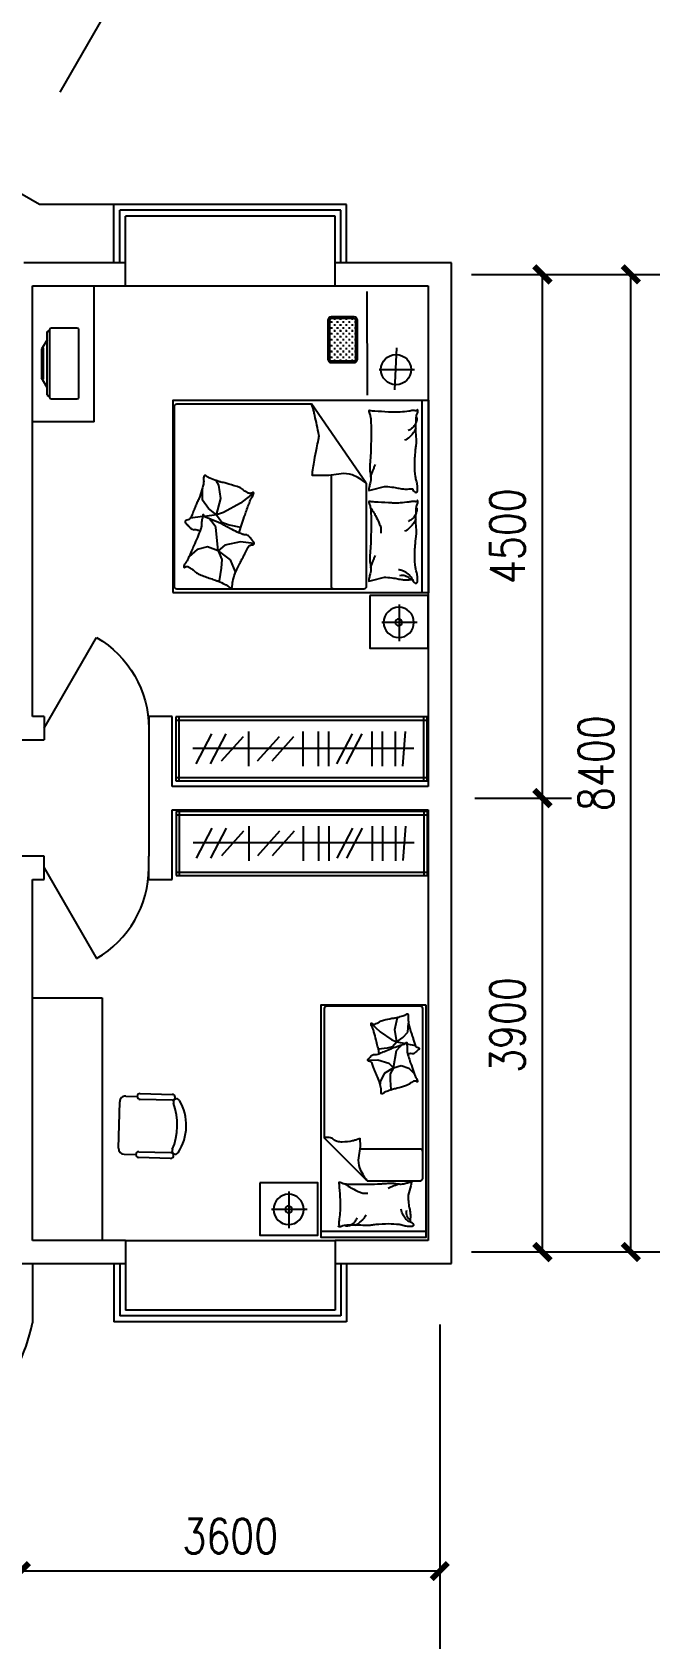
# Model space of a CAD drawing. Header units: millimetres. Extents: x 1363 to 57604, y 556 to 33802.
# Drawn here: x 38744 to 44138, y 12508 to 26313 of the extents above; entities that cross this region are included whole.
import ezdxf
from ezdxf.enums import TextEntityAlignment as Align

# ---------------------------------------------------------------- set-up
doc = ezdxf.new("R2010")
doc.units = ezdxf.units.MM
for name, color, linetype in [('GROUND', 2, 'Continuous'), ('PUB_DIM', 3, 'Continuous'), ('PUB_WINDW', 7, 'Continuous'), ('W', 3, 'Continuous'), ('WALL', 255, 'Continuous'), ('WINDOW', 2, 'Continuous'), ('家具', 151, 'Continuous')]:
    doc.layers.add(name, color=color, linetype=linetype)
doc.styles.add('DIM_FONT', font='SIMPLEX', dxfattribs={"width": 0.8})
doc.styles.add('SIMPLEX', font='SIMPLEX.SHX')
doc.styles.get("Standard").update_dxf_attribs({"font": 'arial.ttf'})
doc.dimstyles.new('DIMN', dxfattribs={"dimtxt": 300, "dimasz": 1, "dimexe": 250, "dimexo": 300, "dimgap": 0.09, "dimtad": 1, "dimdec": 0, "dimzin": 0, "dimdsep": 46, "dimtxsty": 'DIM_FONT', "dimblk": '_DIMX', "dimcen": 0.09, "dimclrt": 7, "dimadec": 0, "dimazin": 0, "dimtfac": 1, "dimtdec": 0, "dimtix": 1, "dimtmove": 2, "dimatfit": 3, "dimldrblk": '_DIMX', "dimfxl": 1, "dimtolj": 1, "dimtzin": 0, "dimarcsym": 0})

# ---------------------------------------------------------------- blocks, each defined once
blk = doc.blocks.new('_DIMX')
at = {"const_width": 50}
blk.add_lwpolyline([(-70, -70), (70, 70)], dxfattribs=at)
blk = doc.blocks.new('*D44')
at = {"color": 0, "linetype": 'ByBlock', "transparency": 16777216}
for p, q in [((-88641, 6083), (-87515, 8033)), ((-87639, 7816), (-84523, 6017)), ((-85523, 4283), (-84397, 6233))]:
    blk.add_line(p, q, dxfattribs=at)
at = {"layer": 'DEFPOINTS', "color": 0, "linetype": 'ByBlock', "transparency": 16777216}
for p in [(-84522, 6016), (-88791, 5823), (-85673, 4023)]:
    blk.add_point(p, dxfattribs=at)
at = {"color": 0, "linetype": 'ByBlock', "transparency": 16777216}
for p, rotation in [((-87640, 7816), 149.9999999999999), ((-84522, 6016), 329.9999999999999)]:
    blk.add_blockref('_DIMX', p, dxfattribs=dict(at, rotation=rotation))
at = {"color": 7, "linetype": 'ByBlock', "transparency": 16777216, "insert": (-85931, 7176), "char_height": 300, "attachment_point": 5, "rotation": 330, "style": 'DIM_FONT'}
blk.add_mtext('\\A1;3600', dxfattribs=at)
blk = doc.blocks.new('*D49')
at = {"color": 0, "linetype": 'ByBlock', "transparency": 16777216}
for p, q in [((-115261, -8975), (-115261, -12215)), ((-82261, -8975), (-82261, -12215)), ((-115260, -11965), (-82262, -11965))]:
    blk.add_line(p, q, dxfattribs=at)
at = {"layer": 'DEFPOINTS', "color": 0, "linetype": 'ByBlock', "transparency": 16777216}
for p in [(-115261, -8675), (-82261, -8675), (-82261, -11965)]:
    blk.add_point(p, dxfattribs=at)
at = {"color": 0, "linetype": 'ByBlock', "transparency": 16777216, "rotation": 180}
blk.add_blockref('_DIMX', (-115261, -11965), dxfattribs=at)
at = {"color": 0, "linetype": 'ByBlock', "transparency": 16777216}
blk.add_blockref('_DIMX', (-82261, -11965), dxfattribs=at)
at = {"color": 7, "linetype": 'ByBlock', "transparency": 16777216, "insert": (-98761, -11665), "char_height": 300, "attachment_point": 5, "style": 'DIM_FONT'}
blk.add_mtext('\\A1;33000', dxfattribs=at)
blk = doc.blocks.new('*D37')
at = {"color": 0, "linetype": 'ByBlock', "transparency": 16777216}
for p, q in [((-85861, -6307), (-85861, -8675)), ((-82261, -6307), (-82261, -8675)), ((-82262, -8425), (-85860, -8425))]:
    blk.add_line(p, q, dxfattribs=at)
at = {"layer": 'DEFPOINTS', "color": 0, "linetype": 'ByBlock', "transparency": 16777216}
for p in [(-85861, -6007), (-82261, -6007), (-85861, -8425)]:
    blk.add_point(p, dxfattribs=at)
at = {"color": 0, "linetype": 'ByBlock', "transparency": 16777216, "rotation": 180}
blk.add_blockref('_DIMX', (-85861, -8425), dxfattribs=at)
at = {"color": 0, "linetype": 'ByBlock', "transparency": 16777216}
blk.add_blockref('_DIMX', (-82261, -8425), dxfattribs=at)
at = {"color": 7, "linetype": 'ByBlock', "transparency": 16777216, "insert": (-84061, -8125), "char_height": 300, "attachment_point": 5, "style": 'DIM_FONT'}
blk.add_mtext('\\A1;3600', dxfattribs=at)
blk = doc.blocks.new('*D50')
at = {"color": 0, "linetype": 'ByBlock', "transparency": 16777216}
for p, q in [((-81961, -1783), (-81129, -1783)), ((-81379, -5682), (-81379, -1784)), ((-81961, -5683), (-81129, -5683))]:
    blk.add_line(p, q, dxfattribs=at)
at = {"layer": 'DEFPOINTS', "color": 0, "linetype": 'ByBlock', "transparency": 16777216}
for p in [(-82261, -1783), (-81379, -1783), (-82261, -5683)]:
    blk.add_point(p, dxfattribs=at)
at = {"color": 0, "linetype": 'ByBlock', "transparency": 16777216}
for p, rotation in [((-81379, -1783), 90), ((-81379, -5683), 270)]:
    blk.add_blockref('_DIMX', p, dxfattribs=dict(at, rotation=rotation))
at = {"color": 7, "linetype": 'ByBlock', "transparency": 16777216, "insert": (-81679, -3733), "char_height": 300, "attachment_point": 5, "rotation": 90, "style": 'DIM_FONT'}
blk.add_mtext('\\A1;3900', dxfattribs=at)
blk = doc.blocks.new('*D51')
at = {"color": 0, "linetype": 'ByBlock', "transparency": 16777216}
for p, q in [((-81961, 2717), (-81129, 2717)), ((-81379, -1782), (-81379, 2716)), ((-81961, -1783), (-81129, -1783))]:
    blk.add_line(p, q, dxfattribs=at)
at = {"layer": 'DEFPOINTS', "color": 0, "linetype": 'ByBlock', "transparency": 16777216}
for p in [(-82261, 2717), (-81379, 2717), (-82261, -1783)]:
    blk.add_point(p, dxfattribs=at)
at = {"color": 0, "linetype": 'ByBlock', "transparency": 16777216}
for p, rotation in [((-81379, 2717), 90), ((-81379, -1783), 270)]:
    blk.add_blockref('_DIMX', p, dxfattribs=dict(at, rotation=rotation))
at = {"color": 7, "linetype": 'ByBlock', "transparency": 16777216, "insert": (-81679, 467), "char_height": 300, "attachment_point": 5, "rotation": 90, "style": 'DIM_FONT'}
blk.add_mtext('\\A1;4500', dxfattribs=at)
blk = doc.blocks.new('*D52')
at = {"color": 0, "linetype": 'ByBlock', "transparency": 16777216}
for p, q in [((-81988, 2717), (-80369, 2717)), ((-80619, -5682), (-80619, 2716)), ((-81988, -5683), (-80369, -5683))]:
    blk.add_line(p, q, dxfattribs=at)
at = {"layer": 'DEFPOINTS', "color": 0, "linetype": 'ByBlock', "transparency": 16777216}
for p in [(-82288, 2717), (-80619, 2717), (-82288, -5683)]:
    blk.add_point(p, dxfattribs=at)
at = {"color": 0, "linetype": 'ByBlock', "transparency": 16777216}
for p, rotation in [((-80619, 2717), 90), ((-80619, -5683), 270)]:
    blk.add_blockref('_DIMX', p, dxfattribs=dict(at, rotation=rotation))
at = {"color": 7, "linetype": 'ByBlock', "transparency": 16777216, "insert": (-80919, -1483), "char_height": 300, "attachment_point": 5, "rotation": 90, "style": 'DIM_FONT'}
blk.add_mtext('\\A1;8400', dxfattribs=at)
blk = doc.blocks.new('_C3XND')
at = {"layer": '家具'}
for p, q in [((6, 93), (6, 398)), ((-149, 249), (165, 249))]:
    blk.add_line(p, q, dxfattribs=at)
blk.add_lwpolyline([(-225, 500), (225, 500), (225, 0), (-225, 0)], close=True, dxfattribs=at)
for radius in [130, 29.6]:
    blk.add_circle((5, 252), radius, dxfattribs=at)
at = {"style": 'DIM_FONT', "width": 0.8, "flags": 9}
for tag in ['XSIZE', 'YSIZE']:
    blk.add_attdef(tag, (0, 0), '', height=0.5, dxfattribs=at)
blk = doc.blocks.new('M_C55HKH')
for p, q in [((0, -52), (900, -52)), ((26, -509), (26, -1968)), ((503, -489), (46, -489)), ((503, -489), (872, -858)), ((46, -761), (564, -761)), ((872, -1968), (872, -858)), ((299, -1273), (295, -1270)), ((307, -1352), (299, -1273)), ((305, -1407), (307, -1352)), ((357, -1410), (393, -1337)), ((393, -1337), (392, -1318)), ((146, -1456), (100, -1409)), ((211, -1478), (146, -1456)), ((278, -1459), (211, -1478)), ((278, -1459), (251, -1606)), ((278, -1459), (305, -1407)), ((278, -1459), (357, -1410)), ((317, -1498), (278, -1459)), ((412, -1527), (317, -1498)), ((163, -1664), (89, -1649)), ((219, -1643), (211, -1652)), ((251, -1606), (219, -1643)), ((249, -1682), (286, -1639)), ((286, -1639), (333, -1628)), ((333, -1628), (405, -1618)), ((495, -1523), (412, -1527)), ((154, -1766), (147, -1841)), ((196, -1718), (154, -1766)), ((249, -1682), (175, -1667)), ((249, -1682), (196, -1718)), ((266, -1787), (243, -1892)), ((249, -1682), (266, -1787)), ((292, -1700), (249, -1682)), ((391, -1769), (292, -1700)), ((469, -1839), (391, -1769)), ((46, -1988), (852, -1988))]:
    blk.add_line(p, q)
blk.add_lwpolyline([(0, -2000), (0, 0), (900, 0), (900, -2000)], close=True)
for points in [[(135, -134, -0.263368), (107, -115, -0.494818), (116, -96, -0.049225), (134, -94, -0.036831), (158, -96, -0.031893), (196, -104, 0.035782), (230, -111, 0.032941), (319, -117, 0.026564), (430, -111, 0.017905), (468, -106, -0.033397), (488, -104, -0.03204), (525, -104, 0.018442), (590, -107, 0.010837), (654, -107, 0.014624), (702, -104, 0.111249), (725, -96, -0.153708), (742, -92, -0.076444), (749, -94, -0.215512), (751, -96, -0.585858), (748, -99, 0.363489), (744, -102, 0.191716), (743, -113, -0.129675), (745, -130, -0.01735), (742, -147, 0.019326), (740, -162, 0.018818), (733, -230, 0.021828), (732, -289, 0.006204), (734, -323, 0.001963), (740, -430, 0.028341), (744, -466, -0.117014), (744, -475, -0.36606), (742, -476, -0.03973), (728, -473, -0.048309), (715, -468, 0.062981), (704, -464, 0.04058), (681, -461, 0.014345), (614, -458, 0.005484), (488, -459, 0.007153), (392, -462, 0.008762), (350, -465, -0.008153), (304, -468, -0.06251), (247, -463, 0.078669), (201, -461, 0.047825), (179, -466, -0.034494), (148, -473, -0.023571), (123, -476, -0.510228), (122, -475), (129, -445), (150, -363, 0.073041), (152, -343, 0.023305), (146, -282, 0.018299), (142, -259, -0.01097), (135, -221, -0.042281), (132, -187, -0.027201), (135, -133)], [(135, -134, -0.077379), (170, -159, -0.077379), (195, -194, -0.047525), (205, -218, -0.047525), (210, -244)], [(609, -107, 0.027842), (585, -118, 0.048685), (573, -126, 0.023666), (545, -150, 0.031223), (526, -171, 0.046801), (521, -179, 0.023191), (513, -196)], [(691, -102, 0.088153), (656, -105, 0.088153), (625, -120, 0.077547), (604, -142, 0.077547), (590, -169)], [(133, -150, -0.05369), (148, -163, -0.070312), (156, -175, -0.015448), (159, -183, -0.013244), (163, -194, -0.082127), (166, -212, -0.064164), (163, -235)], [(695, -462, 0.016108), (656, -436, 0.024599), (629, -421, 0.009477), (580, -397, 0.015937), (550, -385, 0.072521), (534, -381, 0.033339), (498, -381)], [(225, -460, 0.009729), (253, -451, 0.009729), (280, -441, 0.007971), (301, -432, 0.007971), (323, -423)], [(503, -489, -0.085272), (566, -599, -0.124044), (575, -686), (562, -782), (563, -854)], [(563, -854, -0.027362), (602, -838, -0.040834), (629, -830, -0.038441), (717, -821, -0.076528), (761, -826, -0.103649), (788, -840, 0.093398), (818, -857, 0.072727), (841, -861, 0.052315), (872, -858)], [(400, -1581, 0.025626), (402, -1591, 0.0108), (426, -1697, 0.00456), (445, -1769, 0.01125), (454, -1797, 0.069394), (462, -1813, -0.079756), (468, -1827, -0.106399), (469, -1839, -0.328642), (466, -1842, -0.299547), (461, -1840, 0.189917), (454, -1835, 0.033518), (446, -1833, 0.075627), (442, -1833, 0.053489), (436, -1835, 0.017838), (418, -1843, 0.038394), (397, -1855, -0.059529), (384, -1862, -0.035943), (362, -1869, -0.011245), (291, -1884, -0.006203), (259, -1889, 0.010783), (241, -1893, 0.019485), (230, -1895, 0.005062), (188, -1908, 0.101392), (167, -1919, -0.223768), (156, -1922, -0.25558), (153, -1920, -0.081563), (150, -1907, -0.071805), (151, -1893, 0.069985), (152, -1879, 0.03546), (145, -1831, 0.029432), (130, -1774, 0.001554), (121, -1746, -0.00152), (112, -1718, -0.004735), (102, -1689, 0.00382), (91, -1653, 0.296001), (66, -1634, -0.649774), (61, -1616, -0.02319), (65, -1613, 0.0288), (68, -1610, 0.005727), (73, -1605, -0.004358), (80, -1599, -0.027528), (94, -1586, -0.046214), (104, -1580, -0.194121), (117, -1579, 0.133719), (137, -1580, 0.005779), (155, -1575, 0.008882)]]:
    blk.add_lwpolyline(points, format="xyb")
blk.add_lwpolyline([(345, -1251, 0.101392), (366, -1238, -0.223768), (377, -1234, -0.25558), (380, -1236, -0.081563), (384, -1249, -0.071805), (384, -1263, 0.069985), (384, -1277, 0.03546), (394, -1324, 0.029432), (414, -1380, 0.001554), (425, -1407, -0.00152), (437, -1434, -0.004735), (448, -1462, 0.00382), (462, -1497, 0.296001), (488, -1515, -0.649774), (495, -1532, -0.02319), (491, -1536, 0.0288), (488, -1539, 0.005727), (484, -1544, -0.004358), (478, -1551, -0.027528), (464, -1564, -0.046214), (455, -1571, -0.194121), (442, -1573, 0.133719), (422, -1574, 0.011505), (387, -1586, 0.008882), (343, -1604, 0.012426), (286, -1629, -0.033612), (264, -1637), (218, -1652), (182, -1663, 0.224341), (170, -1674, -0.722772), (163, -1673, -0.103513), (163, -1670, 0.053465), (163, -1664, 0.030109), (161, -1646, -0.031436), (159, -1628, -0.05324), (160, -1616, 0.05518), (161, -1604, 0.056271), (157, -1583, 0.0108), (124, -1480, 0.00456), (100, -1409, 0.01125), (89, -1381, 0.069394), (80, -1366, -0.079756), (73, -1353, -0.106399), (71, -1341, -0.328642), (74, -1338, -0.299547), (79, -1340, 0.189917), (86, -1344, 0.033518), (94, -1345, 0.075627), (98, -1345, 0.053489), (104, -1343, 0.017838), (122, -1333, 0.038394), (141, -1319, -0.059529), (154, -1311, -0.035943), (175, -1303, -0.011245), (245, -1283, -0.006203), (276, -1275, 0.010783), (295, -1270, 0.019485), (305, -1266, 0.005062)], format="xyb", close=True)
for centre, start, end in [((46, -509), 90, 180), ((46, -741), 180, 270), ((46, -1968), 180, 270), ((852, -1968), 270, 0)]:
    blk.add_arc(centre, 20, start, end)
at = {"style": 'DIM_FONT', "width": 0.8, "flags": 9}
for tag in ['XSIZE', 'YSIZE']:
    blk.add_attdef(tag, (0, 0), '', height=0.5, dxfattribs=at)
blk = doc.blocks.new('_C2WLJ')
at = {"layer": '家具'}
for p, q in [((0, 550), (2400, 550)), ((0, 0), (0, 550)), ((0, 520), (2400, 520)), ((30, 0), (30, 550)), ((232, 128), (206, 425)), ((303, 127), (303, 425)), ((425, 127), (425, 425)), ((525, 127), (525, 425)), ((937, 127), (937, 425)), ((1037, 127), (1037, 425)), ((1182, 127), (1182, 425)), ((1702, 127), (1702, 425)), ((2370, 550), (2370, 0)), ((2400, 550), (2400, 0)), ((127, 280), (2237, 280)), ((769, 148), (620, 406)), ((861, 148), (712, 406)), ((1481, 172), (1271, 383)), ((1619, 172), (1408, 383)), ((1963, 172), (1752, 383)), ((2069, 148), (1920, 406)), ((2206, 148), (2057, 406)), ((2400, 30), (0, 30)), ((2400, 0), (0, 0))]:
    blk.add_line(p, q, dxfattribs=at)
at = {"style": 'DIM_FONT', "width": 0.8, "flags": 9}
for tag in ['XSIZE', 'YSIZE']:
    blk.add_attdef(tag, (0, 0), '', height=0.5, dxfattribs=at)
blk = doc.blocks.new('M_C32CXI')
for p, q in [((-188, 275), (87, 275)), ((87, 225), (-188, 225)), ((212, 250), (112, 250)), ((262, 200), (262, -200)), ((-188, -225), (87, -225)), ((87, -275), (-188, -275)), ((212, -250), (112, -250))]:
    blk.add_line(p, q)
for centre, radius, start, end in [((111, 0), 426, 148.1092, 211.8908), ((-227, 210), 28.1, 338.7607, 148.1092), ((314, 0), 552, 158.7607, 201.2393), ((-188, 250), 25, 90, 270), ((87, 250), 25, 270, 90), ((212, 200), 50, 0, 90), ((-227, -210), 28.1, 211.8908, 21.2393), ((-188, -250), 25, 90, 270), ((87, -250), 25, 270, 90), ((212, -200), 50, 270, 0)]:
    blk.add_arc(centre, radius, start, end)
at = {"width": 0.8, "flags": 9}
for tag in ['XSIZE', 'YSIZE']:
    blk.add_attdef(tag, (0, 0), '', height=0.5, dxfattribs=at)
blk = doc.blocks.new('_DBLK')
blk.add_line((-0.5, 0), (0, -0.866))
blk.add_arc((-0.5, 0), 1, 300, 0)
at = {"style": 'SIMPLEX', "flags": 9}
blk.add_attdef('A', text='', height=1, dxfattribs=at).set_placement((0, 1.5), align=Align.MIDDLE)
blk = doc.blocks.new('M_C54TQD')
for p, q in [((0, -52), (1500, -52)), ((853, -489), (46, -489)), ((853, -489), (1472, -916)), ((26, -509), (26, -1968)), ((46, -761), (915, -761)), ((1472, -1968), (1472, -916)), ((381, -1368), (395, -1471)), ((778, -1368), (698, -1472)), ((395, -1471), (369, -1593)), ((528, -1559), (509, -1470)), ((698, -1472), (623, -1603)), ((188, -1621), (90, -1638)), ((161, -1514), (137, -1518)), ((255, -1552), (161, -1514)), ((257, -1618), (188, -1621)), ((324, -1645), (255, -1552)), ((324, -1645), (257, -1618)), ((369, -1593), (324, -1645)), ((548, -1617), (528, -1559)), ((605, -1658), (548, -1617)), ((623, -1603), (605, -1658)), ((605, -1658), (734, -1626)), ((734, -1626), (837, -1640)), ((90, -1638), (87, -1645)), ((324, -1645), (510, -1664)), ((324, -1645), (355, -1728)), ((355, -1728), (335, -1810)), ((510, -1664), (560, -1700)), ((560, -1700), (572, -1709)), ((605, -1658), (594, -1752)), ((605, -1658), (655, -1721)), ((655, -1721), (720, -1769)), ((837, -1640), (873, -1660)), ((335, -1810), (281, -1873)), ((592, -1767), (580, -1861)), ((720, -1769), (813, -1769)), ((46, -1988), (1452, -1988))]:
    blk.add_line(p, q)
blk.add_lwpolyline([(0, -2000), (0, 0), (1500, 0), (1500, -2000)], close=True)
for points in [[(101, -127, -0.263368), (73, -108, -0.494818), (82, -89, -0.049225), (100, -88, -0.036831), (124, -89, -0.031893), (161, -97, 0.035782), (195, -104, 0.032941), (285, -110, 0.026564), (396, -104, 0.017905), (434, -99, -0.033397), (454, -97, -0.03204), (491, -97, 0.018442), (555, -101, 0.010837), (620, -100, 0.014624), (668, -97, 0.111249), (691, -89, -0.153708), (708, -86, -0.076444), (715, -87, -0.215512), (717, -89, -0.585858), (714, -92, 0.363489), (709, -95, 0.191716), (709, -106, -0.129675), (711, -123, -0.01735), (708, -140, 0.019326), (706, -155, 0.018818), (699, -223, 0.021828), (698, -283, 0.006204), (700, -316, 0.001963), (706, -423, 0.028341), (710, -459, -0.117014), (709, -468, -0.36606), (708, -469, -0.03973), (694, -466, -0.048309), (681, -461, 0.062981), (670, -457, 0.04058), (647, -454, 0.014345), (580, -451, 0.005484), (454, -452, 0.007153), (358, -455, 0.008762), (316, -458, -0.008153), (270, -461, -0.06251), (213, -456, 0.078669), (167, -454, 0.047825), (145, -459, -0.034494), (114, -466, -0.023571), (89, -469, -0.510228), (88, -468), (95, -438), (116, -356, 0.073041), (118, -336, 0.023305), (112, -275, 0.018299), (108, -252, -0.01097), (101, -214, -0.042281), (98, -180, -0.027201), (101, -126)], [(575, -101, 0.027842), (551, -111, 0.048685), (539, -119, 0.023666), (511, -144, 0.031223), (492, -164, 0.046801), (486, -172, 0.023191), (478, -189)], [(657, -95, 0.088153), (622, -98, 0.088153), (591, -114, 0.077547), (569, -135, 0.077547), (555, -162)], [(810, -127, -0.263368), (782, -108, -0.494818), (791, -89, -0.049225), (809, -88, -0.036831), (833, -89, -0.031893), (871, -97, 0.035782), (905, -104, 0.032941), (994, -110, 0.026564), (1106, -104, 0.017905), (1143, -99, -0.033397), (1163, -97, -0.03204), (1200, -97, 0.018442), (1265, -101, 0.010837), (1329, -100, 0.014624), (1377, -97, 0.111249), (1400, -89, -0.153708), (1417, -86, -0.076444), (1424, -87, -0.215512), (1426, -89, -0.585858), (1423, -92, 0.363489), (1419, -95, 0.191716), (1419, -106, -0.129675), (1421, -123, -0.01735), (1418, -140, 0.019326), (1415, -155, 0.018818), (1408, -223, 0.021828), (1407, -283, 0.006204), (1409, -316, 0.001963), (1415, -423, 0.028341), (1419, -459, -0.117014), (1419, -468, -0.36606), (1417, -469, -0.03973), (1404, -466, -0.048309), (1390, -461, 0.062981), (1379, -457, 0.04058), (1356, -454, 0.014345), (1289, -451, 0.005484), (1164, -452, 0.007153), (1067, -455, 0.008762), (1025, -458, -0.008153), (979, -461, -0.06251), (922, -456, 0.078669), (877, -454, 0.047825), (854, -459, -0.034494), (823, -466, -0.023571), (798, -469, -0.510228), (797, -468), (805, -438), (825, -356, 0.073041), (827, -336, 0.023305), (821, -275, 0.018299), (817, -252, -0.01097), (810, -214, -0.042281), (807, -180, -0.027201), (810, -126)], [(1284, -101, 0.027842), (1260, -111, 0.048685), (1248, -119, 0.023666), (1220, -144, 0.031223), (1201, -164, 0.046801), (1196, -172, 0.023191), (1188, -189)], [(1366, -95, 0.088153), (1332, -98, 0.088153), (1300, -114, 0.077547), (1279, -135, 0.077547), (1265, -162)], [(99, -143, -0.05369), (114, -156, -0.070312), (122, -168, -0.015448), (125, -177, -0.013244), (129, -187, -0.082127), (132, -205, -0.064164), (129, -228)], [(101, -127, -0.077379), (136, -152, -0.077379), (161, -187, -0.047525), (171, -211, -0.047525), (176, -238)], [(661, -455, 0.016108), (622, -429, 0.024599), (595, -414, 0.009477), (546, -391, 0.015937), (516, -378, 0.072521), (500, -375, 0.033339), (463, -375)], [(191, -454, 0.009729), (219, -445, 0.009729), (246, -435, 0.007971), (267, -426, 0.007971), (289, -416)], [(853, -489, -0.085272), (917, -599, -0.124044), (926, -686), (912, -782), (914, -912)], [(901, -454, 0.009729), (928, -445, 0.009729), (955, -435, 0.007971), (977, -426, 0.007971), (998, -416)], [(914, -912, 0.007867), (1032, -894, 0.009508), (1128, -876, 0.006616), (1193, -862, -0.023828), (1212, -858, -0.080713), (1230, -859, -0.009591), (1383, -891, -0.013133), (1416, -899, -0.007859), (1472, -916)], [(464, -1480, 0.025626), (476, -1478, 0.0108), (605, -1436, 0.00456), (692, -1405, 0.01125), (727, -1391, 0.069394), (746, -1380, -0.079756), (763, -1371, -0.106399), (778, -1368, -0.328642), (782, -1372, -0.299547), (779, -1378, 0.189917), (774, -1387, 0.033518), (773, -1397, 0.075627), (773, -1402, 0.053489), (776, -1410, 0.017838), (788, -1432, 0.038394), (805, -1456, -0.059529), (816, -1472, -0.035943), (826, -1498, -0.011245), (852, -1585, -0.006203), (862, -1624, 0.010783), (868, -1647, 0.019485), (873, -1660, 0.005062), (892, -1710, 0.101392), (909, -1736, -0.223768), (914, -1749, -0.25558), (911, -1754, -0.081563), (895, -1759, -0.071805), (878, -1759, 0.069985), (861, -1759, 0.03546), (801, -1772, 0.029432), (732, -1797, 0.001554), (699, -1811, -0.00152), (665, -1826, -0.004735), (629, -1840, 0.00382), (586, -1859, 0.296001), (564, -1891, -0.649774), (542, -1900, -0.02319), (538, -1895, 0.0288), (534, -1892, 0.005727), (527, -1886, -0.004358), (519, -1878, -0.027528), (502, -1861, -0.046214), (493, -1850, -0.194121), (490, -1833, 0.133719), (489, -1809, 0.005779), (482, -1787, 0.008882)]]:
    blk.add_lwpolyline(points, format="xyb")
blk.add_lwpolyline([(58, -1583, 0.101392), (40, -1559, -0.223768), (34, -1546, -0.25558), (36, -1541, -0.081563), (52, -1535, -0.071805), (69, -1534, 0.069985), (86, -1532, 0.03546), (145, -1515, 0.029432), (211, -1485, 0.001554), (244, -1468, -0.00152), (276, -1451, -0.004735), (311, -1433, 0.00382), (353, -1412, 0.296001), (372, -1378, -0.649774), (393, -1367, -0.02319), (398, -1372, 0.0288), (402, -1375, 0.005727), (409, -1380, -0.004358), (418, -1387, -0.027528), (436, -1403, -0.046214), (445, -1414, -0.194121), (450, -1430, 0.133719), (453, -1454, 0.011505), (471, -1496, 0.008882), (497, -1550, 0.012426), (535, -1618, -0.033612), (547, -1644), (570, -1701), (588, -1744, 0.224341), (603, -1757, -0.722772), (603, -1766, -0.103513), (599, -1767, 0.053465), (592, -1767, 0.030109), (569, -1772, -0.031436), (547, -1776, -0.05324), (532, -1776, 0.05518), (517, -1777, 0.056271), (492, -1783, 0.0108), (366, -1835, 0.00456), (281, -1873, 0.01125), (247, -1889, 0.069394), (229, -1902, -0.079756), (213, -1912, -0.106399), (199, -1915, -0.328642), (195, -1912, -0.299547), (196, -1906, 0.189917), (201, -1896, 0.033518), (202, -1886, 0.075627), (201, -1882, 0.053489), (197, -1874, 0.017838), (184, -1853, 0.038394), (165, -1830, -0.059529), (153, -1815, -0.035943), (140, -1790, -0.011245), (108, -1705, -0.006203), (95, -1667, 0.010783), (87, -1645, 0.019485), (82, -1632, 0.005062)], format="xyb", close=True)
for centre, start, end in [((46, -509), 90, 180), ((46, -741), 180, 270), ((46, -1968), 180, 270), ((1452, -1968), 270, 0)]:
    blk.add_arc(centre, 20, start, end)
at = {"style": 'DIM_FONT', "width": 0.8, "flags": 9}
for tag in ['XSIZE', 'YSIZE']:
    blk.add_attdef(tag, (0, 0), '', height=0.5, dxfattribs=at)
blk = doc.blocks.new('_C6BOA')
for p, q in [((-301, 156), (-317, 133)), ((264, 156), (-301, 156)), ((-231, 156), (-147, 208)), ((-159, 192), (123, 192)), ((-147, 208), (111, 208)), ((195, 156), (111, 208)), ((264, 156), (280, 133)), ((-338, 117), (-338, -109)), ((286, 133), (-322, 133)), ((302, -109), (302, 117)), ((-322, -125), (286, -125))]:
    blk.add_line(p, q)
for centre, start, end in [((-322, 117), 90, 180), ((286, 117), 0, 90), ((-322, -109), 180, 270), ((286, -109), 270, 0)]:
    blk.add_arc(centre, 16, start, end)
at = {"style": 'DIM_FONT', "width": 0.8, "flags": 9}
for tag in ['XSIZE', 'YSIZE']:
    blk.add_attdef(tag, (0, 0), '', height=0.5, dxfattribs=at)
blk = doc.blocks.new('_C4XPD')
at = {"layer": '家具'}
h = blk.add_hatch(dxfattribs=at)
h.set_pattern_fill('CROSS', color=256, scale=4, style=0)
h.set_pattern_definition([(0, (-481053.1, -24374.426), (25.4, 25.4), [12.7, -38.1]), (90, (-481046.75, -24380.776), (-25.4, 25.4), [12.7, -38.1])])
h.paths.add_polyline_path([(185, 220, 0.414214), (170, 235), (-170, 235, 0.414214), (-185, 220), (-185, 30, 0.414214), (-170, 15), (170, 15, 0.414214), (185, 30)])
for p, q in [((-200, 220), (-200, 30)), ((-185, 220), (-185, 30)), ((170, 250), (-170, 250)), ((170, 235), (-170, 235)), ((185, 30), (185, 220)), ((200, 30), (200, 220)), ((-170, 15), (170, 15)), ((-170, 0), (170, 0))]:
    blk.add_line(p, q, dxfattribs=at)
for centre, radius, start, end in [((-170, 220), 30, 90, 180), ((-170, 220), 15, 90, 180), ((170, 220), 30, 0, 90), ((170, 220), 15, 0, 90), ((-170, 30), 30, 180, 270), ((-170, 30), 15, 180, 270), ((170, 30), 30, 270, 0), ((170, 30), 15, 270, 0)]:
    blk.add_arc(centre, radius, start, end, dxfattribs=at)
at = {"style": 'DIM_FONT', "width": 0.8, "flags": 9}
for tag in ['XSIZE', 'YSIZE']:
    blk.add_attdef(tag, (0, 0), '', height=0.5, dxfattribs=at)
blk = doc.blocks.new('1T4F32深院')
at = {"layer": 'GROUND'}
for p, q in [((33039.7, -12733.3), (34839.7, -12733.3)), ((33039.7, -20933.3), (34839.7, -20933.3))]:
    blk.add_line(p, q, dxfattribs=at)
at = {"layer": 'W'}
for p, q in [((32300.5, -12033.3), (31468.1, -11552.8)), ((32939.7, -12033.3), (32300.5, -12033.3)), ((32239.7, -21133.3), (32239.7, -21643.1))]:
    blk.add_line(p, q, dxfattribs=at)
blk.add_arc((30794.4, -21352.1), 1474.3, 221.72266, 348.61882, dxfattribs=at)
at = {"layer": 'WALL'}
for p, q in [((33039.7, -12533.3), (32166.5, -12533.3)), ((33039.7, -12733.3), (33039.7, -12533.3)), ((34839.7, -12733.3), (34839.7, -12533.3)), ((35839.7, -12533.3), (34839.7, -12533.3)), ((35839.7, -21133.3), (35839.7, -12533.3)), ((32239.7, -16433.3), (32239.7, -12733.3)), ((32239.7, -12733.3), (33039.7, -12733.3)), ((34839.7, -12733.3), (35639.7, -12733.3)), ((35639.7, -12733.3), (35639.7, -17033.3)), ((32339.7, -16433.3), (32239.7, -16433.3)), ((32339.7, -16433.3), (32339.7, -16633.3)), ((33439.7, -16433.3), (33239.7, -16433.3)), ((33239.7, -16433.3), (33239.7, -16633.3)), ((33439.7, -17033.3), (33439.7, -16433.3)), ((30467.9, -16633.3), (32339.7, -16633.3)), ((33239.7, -16633.3), (33239.7, -17633.3)), ((35639.7, -17033.3), (33439.7, -17033.3)), ((33439.7, -17233.3), (35639.7, -17233.3)), ((33439.7, -17833.3), (33439.7, -17233.3)), ((35639.7, -17233.3), (35639.7, -20933.3)), ((32339.7, -17633.3), (32039.7, -17633.3)), ((32339.7, -17833.3), (32339.7, -17633.3)), ((33239.7, -17833.3), (33239.7, -17633.3)), ((32239.7, -20933.3), (32239.7, -17833.3)), ((32239.7, -17833.3), (32339.7, -17833.3)), ((33239.7, -17833.3), (33439.7, -17833.3)), ((33039.7, -20933.3), (32239.7, -20933.3)), ((33039.7, -20933.3), (33039.7, -21133.3)), ((34839.7, -20933.3), (34839.7, -21133.3)), ((35639.7, -20933.3), (34839.7, -20933.3)), ((31539.7, -21133.3), (33039.7, -21133.3)), ((34839.7, -21133.3), (35839.7, -21133.3))]:
    blk.add_line(p, q, dxfattribs=at)
at = {"layer": 'WINDOW'}
for p, q in [((34939.7, -12033.3), (32939.7, -12033.3)), ((32939.7, -12533.3), (32939.7, -12033.3)), ((34889.7, -12083.3), (32989.7, -12083.3)), ((32989.7, -12533.3), (32989.7, -12083.3)), ((34839.7, -12133.3), (33039.7, -12133.3)), ((33039.7, -12533.3), (33039.7, -12133.3)), ((34839.7, -12533.3), (34839.7, -12133.3)), ((34889.7, -12533.3), (34889.7, -12083.3)), ((34939.7, -12533.3), (34939.7, -12033.3)), ((32939.7, -21133.3), (32939.7, -21633.3)), ((32989.7, -21133.3), (32989.7, -21583.3)), ((33039.7, -21133.3), (33039.7, -21533.3)), ((34839.7, -21133.3), (34839.7, -21533.3)), ((34889.7, -21133.3), (34889.7, -21583.3)), ((34939.7, -21133.3), (34939.7, -21633.3)), ((34839.7, -21533.3), (33039.7, -21533.3)), ((34939.7, -21633.3), (32939.7, -21633.3)), ((34889.7, -21583.3), (32989.7, -21583.3))]:
    blk.add_line(p, q, dxfattribs=at)
at = {"layer": '家具'}
for p, q in [((32770.7, -13899.6), (32770.7, -12733.3)), ((35111.7, -12779.8), (35115.4, -13672)), ((35368.7, -13264.3), (35351.9, -13625.9)), ((35522.7, -13453.2), (35217.9, -13453.2)), ((32770.7, -13899.6), (32239.7, -13899.6)), ((32239.7, -18850.5), (32839.7, -18850.5)), ((32839.7, -18850.5), (32839.7, -20933.3))]:
    blk.add_line(p, q, dxfattribs=at)
blk.add_circle((35363.9, -13451.7), 129.6, dxfattribs=at)
at = {"layer": 'WALL', "xscale": -0.9, "rotation": 359.9999999999997}
for p in [(35631.1, -16986.2), (35634, -17798.8)]:
    blk.add_blockref('_C2WLJ', p, dxfattribs=at)
at = {"layer": 'WINDOW', "xscale": -900, "yscale": 900, "zscale": 900, "rotation": 180}
blk.add_blockref('_DBLK', (32789.7, -16533.3), dxfattribs=at)
at = {"layer": 'WINDOW', "xscale": 900, "yscale": 900, "zscale": 900}
blk.add_blockref('_DBLK', (32789.7, -17733.3), dxfattribs=at)
at = {"layer": '家具'}
for name, p, xscale, yscale, zscale, rotation in [('_C6BOA', (32516.8, -13417), -0.96, 0.96, 0.96, 89.99999999999993), ('M_C54TQD', (35645.8, -15366.1), -1.1, 1.1, 1.1, 270.0000000000039)]:
    blk.add_blockref(name, p, dxfattribs=dict(at, xscale=xscale, yscale=yscale, zscale=zscale, rotation=rotation))
at = {"layer": '家具', "xscale": -1}
for name, p, rotation in [('_C4XPD', (35030.6, -13195), 90.0000000000043), ('_C3XND', (35639.7, -15619.2), 90.00000000000216), ('_C3XND', (34692.9, -20662.9), 90.00000000000216)]:
    blk.add_blockref(name, p, dxfattribs=dict(at, rotation=rotation))
at = {"layer": '家具'}
for name, p, rotation in [('M_C55HKH', (35619.5, -20909.6), 180), ('M_C32CXI', (33246.4, -19949), 178.525774998134)]:
    blk.add_blockref(name, p, dxfattribs=dict(at, rotation=rotation))
at = {"layer": 'PUB_DIM'}
for p1, p2, distance, picture, middle, set_off in [((29210, -9527.4), (32327.7, -11327.4), 2301.6, '*D44', (32069.7, -8174.3), (118000.7, -15350.3)), ((35712.9, -21033.3), (35712.9, -12633.3), -1668.4, '*D52', (37081.3, -16833.3), (118000.7, -15350.3)), ((35739.7, -17133.3), (35739.7, -12633.3), -882.2, '*D51', (36321.9, -14883.3), (118000.7, -15350.3)), ((35739.7, -21033.3), (35739.7, -17133.3), -882.2, '*D50', (36321.9, -19083.3), (118000.7, -15350.3)), ((35739.7, -21356.9), (32139.7, -21356.9), 2418, '*D37', (33939.7, -23474.9), (118000.7, -15350.3)), ((2739.7, -21775.3), (35739.7, -21775.3), -3289.9, '*D49', (19239.7, -24765.2), (118000.7, -13100.7))]:
    dim = blk.add_aligned_dim(p1=p1, p2=p2, distance=distance, dimstyle='DIMN', dxfattribs=at)
    dim.commit()
    dim.dimension.update_dxf_attribs({"geometry": picture, "text_midpoint": middle, "insert": set_off})

msp = doc.modelspace()

# ---------------------------------------------------------------- block references
at = {"layer": 'PUB_WINDW'}
msp.add_blockref('1T4F32深院', (6507, 36865), dxfattribs=at)

doc.saveas('drawing.dxf')
